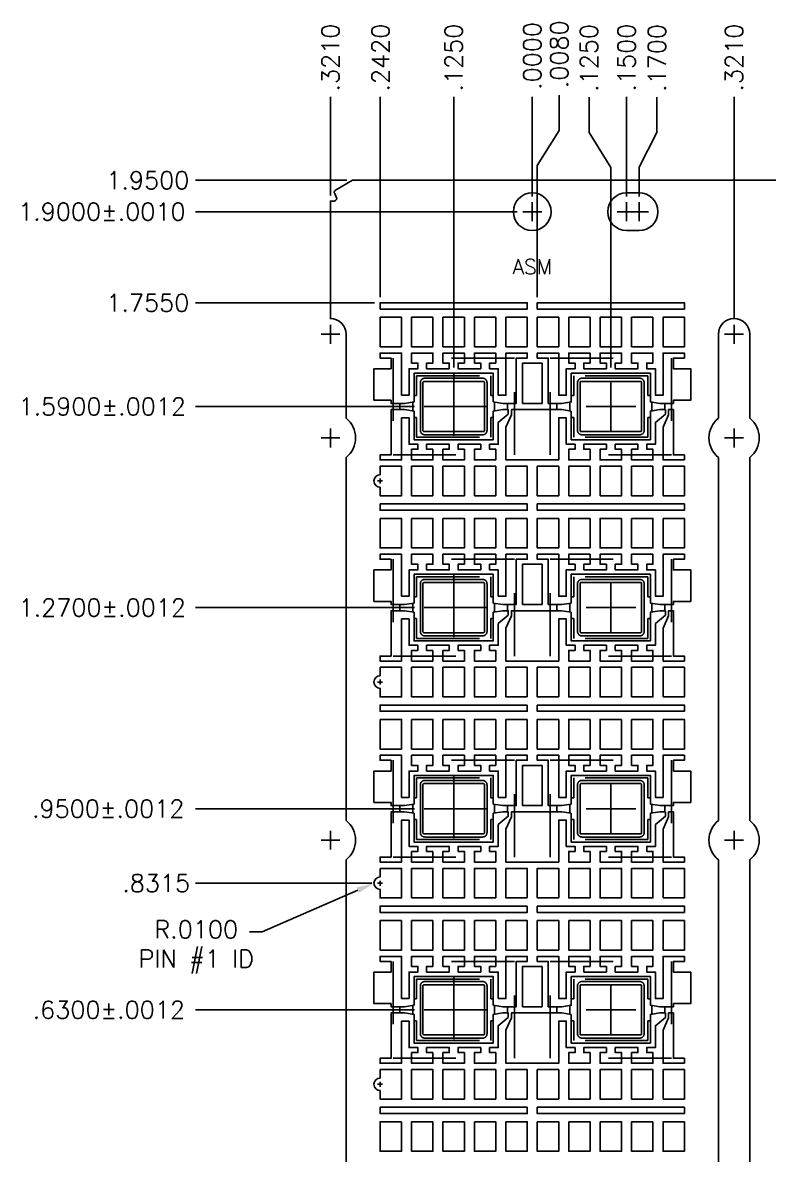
# Model space of a CAD drawing. Extents: x -157.88 to -154.88, y 84.23 to 87.97.
# Drawn here: x -157.786 to -156.6, y 86.134 to 87.935 of the extents above; entities that cross this region are included whole.
import ezdxf
from ezdxf.enums import TextEntityAlignment as Align

# ---------------------------------------------------------------- set-up
doc = ezdxf.new("R2010")
doc.units = 0
doc.header["$LTSCALE"] = 0.04
doc.header["$MEASUREMENT"] = 0
doc.linetypes.add('CENTER2', pattern=[1.125, 0.75, -0.125, 0.125, -0.125])
doc.linetypes.add('HIDDEN2', pattern=[0.1875, 0.125, -0.0625])
doc.layers.add('1', color=7, linetype='CONTINUOUS')
doc.layers.add('1D', color=4, linetype='CONTINUOUS')
doc.styles.add('SIMPLEX', font='SIMPLEX.shx')

msp = doc.modelspace()

# ---------------------------------------------------------------- linework, layer by layer
at = {"layer": '1'}
for points in [[(-157.2717, 87.4392, 0.414213), (-157.2967, 87.4642), (-157.2967, 87.6512), (-157.2906, 87.6512, 0.613622), (-157.2874, 87.6575), (-157.2899, 87.6629, -0.445944), (-157.2887, 87.6686), (-157.2617, 87.6842), (-155.9079, 87.6842)], [(-156.6297, 87.4392, 0.999999), (-156.6797, 87.4392), (-156.6797, 87.3054, 0.480384), (-156.6797, 87.243), (-156.6797, 86.6654, 0.480384), (-156.6797, 86.603), (-156.6797, 86.0254, 0.480384), (-156.6797, 85.963), (-156.6797, 85.9292, 1), (-156.6297, 85.9292), (-156.6297, 85.963, 0.480384), (-156.6297, 86.0254), (-156.6297, 86.603, 0.480384), (-156.6297, 86.6654), (-156.6297, 87.243, 0.480384), (-156.6297, 87.3054), (-156.6297, 87.4392)], [(-155.9079, 85.6842), (-157.2617, 85.6842), (-157.2887, 85.6998, -0.445944), (-157.2899, 85.7055), (-157.2874, 85.7109, 0.613622), (-157.2906, 85.7172), (-157.2967, 85.7172), (-157.2967, 85.9042, 0.414214), (-157.2717, 85.9292), (-157.2717, 85.963, 0.480384), (-157.2717, 86.0254), (-157.2717, 86.603, 0.480384), (-157.2717, 86.6654), (-157.2717, 87.243, 0.480384), (-157.2717, 87.3054), (-157.2717, 87.4392)]]:
    msp.add_lwpolyline(points, format="xyb", dxfattribs=at)
for points in [[(-156.8257, 87.6642, 1), (-156.8257, 87.6042), (-156.8057, 87.6042, 1), (-156.8057, 87.6642)], [(-157.2177, 87.2157, 1), (-157.2177, 87.1957), (-157.2177, 87.1822), (-157.1837, 87.1822), (-157.1837, 87.2292), (-157.2177, 87.2292)], [(-157.2177, 86.9092), (-157.2177, 86.8957, 1), (-157.2177, 86.8757), (-157.2177, 86.8622), (-157.1837, 86.8622), (-157.1837, 86.9092)], [(-157.2177, 86.5892), (-157.2177, 86.5757, 1), (-157.2177, 86.5557), (-157.2177, 86.5422), (-157.1837, 86.5422), (-157.1837, 86.5892)], [(-157.2177, 86.2692), (-157.2177, 86.2557, 1), (-157.2177, 86.2357), (-157.2177, 86.2222), (-157.1837, 86.2222), (-157.1837, 86.2692)]]:
    msp.add_lwpolyline(points, format="xyb", close=True, dxfattribs=at)
for points in [[(-157.2177, 87.4792), (-157.2177, 87.4892), (-156.9837, 87.4892), (-156.9837, 87.4792)], [(-156.7337, 87.4792), (-156.9677, 87.4792), (-156.9677, 87.4892), (-156.7337, 87.4892)], [(-157.1837, 87.4662), (-157.1837, 87.4192), (-157.2177, 87.4192), (-157.2177, 87.4662)], [(-157.1337, 87.4662), (-157.1337, 87.4192), (-157.1677, 87.4192), (-157.1677, 87.4662)], [(-157.0837, 87.4662), (-157.0837, 87.4192), (-157.1177, 87.4192), (-157.1177, 87.4662)], [(-157.0677, 87.4662), (-157.0677, 87.4192), (-157.0337, 87.4192), (-157.0337, 87.4662)], [(-157.0177, 87.4662), (-157.0177, 87.4192), (-156.9837, 87.4192), (-156.9837, 87.4662)], [(-156.9677, 87.4662), (-156.9337, 87.4662), (-156.9337, 87.4192), (-156.9677, 87.4192)], [(-156.9177, 87.4662), (-156.8837, 87.4662), (-156.8837, 87.4192), (-156.9177, 87.4192)], [(-156.8677, 87.4662), (-156.8337, 87.4662), (-156.8337, 87.4192), (-156.8677, 87.4192)], [(-156.7837, 87.4662), (-156.8177, 87.4662), (-156.8177, 87.4192), (-156.7837, 87.4192)], [(-156.7337, 87.4662), (-156.7677, 87.4662), (-156.7677, 87.4192), (-156.7337, 87.4192)], [(-157.0297, 87.3422), (-157.0177, 87.3422), (-157.0177, 87.4092), (-156.9837, 87.4092), (-156.9837, 87.4012), (-157.0012, 87.4012), (-157.0012, 87.3292), (-157.0227, 87.3292), (-157.0377, 87.3315), (-157.0377, 87.3772), (-157.1637, 87.3772), (-157.1637, 87.3315), (-157.1787, 87.3292), (-157.2002, 87.3292), (-157.2002, 87.3342), (-157.2277, 87.3342), (-157.2277, 87.3842), (-157.2002, 87.3842), (-157.2002, 87.4012), (-157.2177, 87.4012), (-157.2177, 87.4092), (-157.1837, 87.4092), (-157.1837, 87.3422), (-157.1717, 87.3422), (-157.1717, 87.3842), (-157.1577, 87.3842), (-157.1577, 87.3932), (-157.1677, 87.3932), (-157.1677, 87.4092), (-157.1337, 87.4092), (-157.1337, 87.3932), (-157.1437, 87.3932), (-157.1437, 87.3842), (-157.1077, 87.3842), (-157.1077, 87.3932), (-157.1177, 87.3932), (-157.1177, 87.4092), (-157.0837, 87.4092), (-157.0837, 87.3932), (-157.0937, 87.3932), (-157.0937, 87.3842), (-157.0577, 87.3842), (-157.0577, 87.3932), (-157.0677, 87.3932), (-157.0677, 87.4092), (-157.0337, 87.4092), (-157.0337, 87.3932), (-157.0437, 87.3932), (-157.0437, 87.3842), (-157.0297, 87.3842)], [(-156.8937, 87.3842), (-156.8577, 87.3842), (-156.8577, 87.3932), (-156.8677, 87.3932), (-156.8677, 87.4092), (-156.8337, 87.4092), (-156.8337, 87.3932), (-156.8437, 87.3932), (-156.8437, 87.3842), (-156.8077, 87.3842), (-156.8077, 87.3932), (-156.8177, 87.3932), (-156.8177, 87.4092), (-156.7837, 87.4092), (-156.7837, 87.3932), (-156.7937, 87.3932), (-156.7937, 87.3842), (-156.7797, 87.3842), (-156.7797, 87.3422), (-156.7677, 87.3422), (-156.7677, 87.4092), (-156.7337, 87.4092), (-156.7337, 87.4012), (-156.7512, 87.4012), (-156.7512, 87.3842), (-156.7237, 87.3842), (-156.7237, 87.3342), (-156.7512, 87.3342), (-156.7512, 87.3292), (-156.7727, 87.3292), (-156.7877, 87.3315), (-156.7877, 87.3772), (-156.9137, 87.3772), (-156.9137, 87.3315), (-156.9287, 87.3292), (-156.9502, 87.3292), (-156.9502, 87.4012), (-156.9677, 87.4012), (-156.9677, 87.4092), (-156.9337, 87.4092), (-156.9337, 87.3422), (-156.9217, 87.3422), (-156.9217, 87.3842), (-156.9077, 87.3842), (-156.9077, 87.3932), (-156.9177, 87.3932), (-156.9177, 87.4092), (-156.8837, 87.4092), (-156.8837, 87.3932), (-156.8937, 87.3932)], [(-156.9602, 87.3932), (-156.9602, 87.3292), (-156.9912, 87.3292), (-156.9912, 87.3932)], [(-157.1337, 87.2562), (-157.1437, 87.2562), (-157.1437, 87.2642), (-157.1077, 87.2642), (-157.1077, 87.2562), (-157.1177, 87.2562), (-157.1177, 87.2392), (-157.0837, 87.2392), (-157.0837, 87.2562), (-157.0937, 87.2562), (-157.0937, 87.2642), (-157.0577, 87.2642), (-157.0577, 87.2562), (-157.0677, 87.2562), (-157.0677, 87.2392), (-157.0337, 87.2392), (-157.0337, 87.2562), (-157.0437, 87.2562), (-157.0437, 87.2642), (-157.0297, 87.2642), (-157.0297, 87.2989), (-157.0139, 87.3122), (-157.0139, 87.3192), (-157.0227, 87.3192), (-157.0377, 87.3169), (-157.0377, 87.2712), (-157.1637, 87.2712), (-157.1637, 87.3169), (-157.1787, 87.3192), (-157.2002, 87.3192), (-157.2002, 87.2472), (-157.2177, 87.2472), (-157.2177, 87.2392), (-157.1837, 87.2392), (-157.1837, 87.3062), (-157.1717, 87.3062), (-157.1717, 87.2642), (-157.1577, 87.2642), (-157.1577, 87.2562), (-157.1677, 87.2562), (-157.1677, 87.2392), (-157.1337, 87.2392)], [(-156.9137, 87.3169), (-156.9287, 87.3192), (-157.0089, 87.3192), (-157.0089, 87.3112), (-157.0177, 87.2916), (-157.0177, 87.2392), (-156.9337, 87.2392), (-156.9337, 87.3062), (-156.9217, 87.3062), (-156.9217, 87.2642), (-156.9077, 87.2642), (-156.9077, 87.2562), (-156.9177, 87.2562), (-156.9177, 87.2392), (-156.8837, 87.2392), (-156.8837, 87.2562), (-156.8937, 87.2562), (-156.8937, 87.2642), (-156.8577, 87.2642), (-156.8577, 87.2562), (-156.8677, 87.2562), (-156.8677, 87.2392), (-156.8337, 87.2392), (-156.8337, 87.2562), (-156.8437, 87.2562), (-156.8437, 87.2642), (-156.8077, 87.2642), (-156.8077, 87.2562), (-156.8177, 87.2562), (-156.8177, 87.2392), (-156.7837, 87.2392), (-156.7837, 87.2562), (-156.7937, 87.2562), (-156.7937, 87.2642), (-156.7797, 87.2642), (-156.7797, 87.2989), (-156.7639, 87.3122), (-156.7639, 87.3192), (-156.7727, 87.3192), (-156.7877, 87.3169), (-156.7877, 87.2712), (-156.9137, 87.2712)], [(-156.7337, 87.2392), (-156.7337, 87.2472), (-156.7512, 87.2472), (-156.7512, 87.3192), (-156.7589, 87.3192), (-156.7589, 87.3112), (-156.7677, 87.2916), (-156.7677, 87.2392)], [(-157.1337, 87.1822), (-157.1337, 87.2292), (-157.1677, 87.2292), (-157.1677, 87.1822)], [(-157.0837, 87.1822), (-157.0837, 87.2292), (-157.1177, 87.2292), (-157.1177, 87.1822)], [(-157.0677, 87.1822), (-157.0677, 87.2292), (-157.0337, 87.2292), (-157.0337, 87.1822)], [(-157.0177, 87.1822), (-157.0177, 87.2292), (-156.9837, 87.2292), (-156.9837, 87.1822)], [(-156.9677, 87.1822), (-156.9337, 87.1822), (-156.9337, 87.2292), (-156.9677, 87.2292)], [(-156.9177, 87.1822), (-156.8837, 87.1822), (-156.8837, 87.2292), (-156.9177, 87.2292)], [(-156.8677, 87.1822), (-156.8337, 87.1822), (-156.8337, 87.2292), (-156.8677, 87.2292)], [(-156.7837, 87.1822), (-156.8177, 87.1822), (-156.8177, 87.2292), (-156.7837, 87.2292)], [(-156.7337, 87.1822), (-156.7677, 87.1822), (-156.7677, 87.2292), (-156.7337, 87.2292)], [(-157.2177, 87.1692), (-157.2177, 87.1592), (-156.9837, 87.1592), (-156.9837, 87.1692)], [(-156.7337, 87.1692), (-156.9677, 87.1692), (-156.9677, 87.1592), (-156.7337, 87.1592)], [(-157.2177, 87.1462), (-157.1837, 87.1462), (-157.1837, 87.0992), (-157.2177, 87.0992)], [(-157.1677, 87.1462), (-157.1337, 87.1462), (-157.1337, 87.0992), (-157.1677, 87.0992)], [(-157.1177, 87.1462), (-157.0837, 87.1462), (-157.0837, 87.0992), (-157.1177, 87.0992)], [(-157.0337, 87.1462), (-157.0677, 87.1462), (-157.0677, 87.0992), (-157.0337, 87.0992)], [(-156.9837, 87.1462), (-157.0177, 87.1462), (-157.0177, 87.0992), (-156.9837, 87.0992)], [(-156.9337, 87.1462), (-156.9337, 87.0992), (-156.9677, 87.0992), (-156.9677, 87.1462)], [(-156.8837, 87.1462), (-156.8837, 87.0992), (-156.9177, 87.0992), (-156.9177, 87.1462)], [(-156.8337, 87.1462), (-156.8337, 87.0992), (-156.8677, 87.0992), (-156.8677, 87.1462)], [(-156.8177, 87.1462), (-156.8177, 87.0992), (-156.7837, 87.0992), (-156.7837, 87.1462)], [(-156.7677, 87.1462), (-156.7677, 87.0992), (-156.7337, 87.0992), (-156.7337, 87.1462)], [(-157.0297, 87.0222), (-157.0177, 87.0222), (-157.0177, 87.0892), (-156.9837, 87.0892), (-156.9837, 87.0812), (-157.0012, 87.0812), (-157.0012, 87.0092), (-157.0227, 87.0092), (-157.0377, 87.0115), (-157.0377, 87.0572), (-157.1637, 87.0572), (-157.1637, 87.0115), (-157.1787, 87.0092), (-157.2002, 87.0092), (-157.2002, 87.0142), (-157.2277, 87.0142), (-157.2277, 87.0642), (-157.2002, 87.0642), (-157.2002, 87.0812), (-157.2177, 87.0812), (-157.2177, 87.0892), (-157.1837, 87.0892), (-157.1837, 87.0222), (-157.1717, 87.0222), (-157.1717, 87.0642), (-157.1577, 87.0642), (-157.1577, 87.0732), (-157.1677, 87.0732), (-157.1677, 87.0892), (-157.1337, 87.0892), (-157.1337, 87.0732), (-157.1437, 87.0732), (-157.1437, 87.0642), (-157.1077, 87.0642), (-157.1077, 87.0732), (-157.1177, 87.0732), (-157.1177, 87.0892), (-157.0837, 87.0892), (-157.0837, 87.0732), (-157.0937, 87.0732), (-157.0937, 87.0642), (-157.0577, 87.0642), (-157.0577, 87.0732), (-157.0677, 87.0732), (-157.0677, 87.0892), (-157.0337, 87.0892), (-157.0337, 87.0732), (-157.0437, 87.0732), (-157.0437, 87.0642), (-157.0297, 87.0642)], [(-156.8937, 87.0642), (-156.8577, 87.0642), (-156.8577, 87.0732), (-156.8677, 87.0732), (-156.8677, 87.0892), (-156.8337, 87.0892), (-156.8337, 87.0732), (-156.8437, 87.0732), (-156.8437, 87.0642), (-156.8077, 87.0642), (-156.8077, 87.0732), (-156.8177, 87.0732), (-156.8177, 87.0892), (-156.7837, 87.0892), (-156.7837, 87.0732), (-156.7937, 87.0732), (-156.7937, 87.0642), (-156.7797, 87.0642), (-156.7797, 87.0222), (-156.7677, 87.0222), (-156.7677, 87.0892), (-156.7337, 87.0892), (-156.7337, 87.0812), (-156.7512, 87.0812), (-156.7512, 87.0642), (-156.7237, 87.0642), (-156.7237, 87.0142), (-156.7512, 87.0142), (-156.7512, 87.0092), (-156.7727, 87.0092), (-156.7877, 87.0115), (-156.7877, 87.0572), (-156.9137, 87.0572), (-156.9137, 87.0115), (-156.9287, 87.0092), (-156.9502, 87.0092), (-156.9502, 87.0812), (-156.9677, 87.0812), (-156.9677, 87.0892), (-156.9337, 87.0892), (-156.9337, 87.0222), (-156.9217, 87.0222), (-156.9217, 87.0642), (-156.9077, 87.0642), (-156.9077, 87.0732), (-156.9177, 87.0732), (-156.9177, 87.0892), (-156.8837, 87.0892), (-156.8837, 87.0732), (-156.8937, 87.0732)], [(-156.9602, 87.0732), (-156.9602, 87.0092), (-156.9912, 87.0092), (-156.9912, 87.0732)], [(-157.1337, 86.9362), (-157.1437, 86.9362), (-157.1437, 86.9442), (-157.1077, 86.9442), (-157.1077, 86.9362), (-157.1177, 86.9362), (-157.1177, 86.9192), (-157.0837, 86.9192), (-157.0837, 86.9362), (-157.0937, 86.9362), (-157.0937, 86.9442), (-157.0577, 86.9442), (-157.0577, 86.9362), (-157.0677, 86.9362), (-157.0677, 86.9192), (-157.0337, 86.9192), (-157.0337, 86.9362), (-157.0437, 86.9362), (-157.0437, 86.9442), (-157.0297, 86.9442), (-157.0297, 86.9789), (-157.0139, 86.9922), (-157.0139, 86.9992), (-157.0227, 86.9992), (-157.0377, 86.9969), (-157.0377, 86.9512), (-157.1637, 86.9512), (-157.1637, 86.9969), (-157.1787, 86.9992), (-157.2002, 86.9992), (-157.2002, 86.9272), (-157.2177, 86.9272), (-157.2177, 86.9192), (-157.1837, 86.9192), (-157.1837, 86.9862), (-157.1717, 86.9862), (-157.1717, 86.9442), (-157.1577, 86.9442), (-157.1577, 86.9362), (-157.1677, 86.9362), (-157.1677, 86.9192), (-157.1337, 86.9192)], [(-156.9137, 86.9969), (-156.9287, 86.9992), (-157.0089, 86.9992), (-157.0089, 86.9912), (-157.0177, 86.9716), (-157.0177, 86.9192), (-156.9337, 86.9192), (-156.9337, 86.9862), (-156.9217, 86.9862), (-156.9217, 86.9442), (-156.9077, 86.9442), (-156.9077, 86.9362), (-156.9177, 86.9362), (-156.9177, 86.9192), (-156.8837, 86.9192), (-156.8837, 86.9362), (-156.8937, 86.9362), (-156.8937, 86.9442), (-156.8577, 86.9442), (-156.8577, 86.9362), (-156.8677, 86.9362), (-156.8677, 86.9192), (-156.8337, 86.9192), (-156.8337, 86.9362), (-156.8437, 86.9362), (-156.8437, 86.9442), (-156.8077, 86.9442), (-156.8077, 86.9362), (-156.8177, 86.9362), (-156.8177, 86.9192), (-156.7837, 86.9192), (-156.7837, 86.9362), (-156.7937, 86.9362), (-156.7937, 86.9442), (-156.7797, 86.9442), (-156.7797, 86.9789), (-156.7639, 86.9922), (-156.7639, 86.9992), (-156.7727, 86.9992), (-156.7877, 86.9969), (-156.7877, 86.9512), (-156.9137, 86.9512)], [(-156.7337, 86.9192), (-156.7337, 86.9272), (-156.7512, 86.9272), (-156.7512, 86.9992), (-156.7589, 86.9992), (-156.7589, 86.9912), (-156.7677, 86.9716), (-156.7677, 86.9192)], [(-157.1677, 86.8622), (-157.1337, 86.8622), (-157.1337, 86.9092), (-157.1677, 86.9092)], [(-157.1177, 86.8622), (-157.0837, 86.8622), (-157.0837, 86.9092), (-157.1177, 86.9092)], [(-157.0337, 86.8622), (-157.0677, 86.8622), (-157.0677, 86.9092), (-157.0337, 86.9092)], [(-156.9837, 86.8622), (-157.0177, 86.8622), (-157.0177, 86.9092), (-156.9837, 86.9092)], [(-156.9337, 86.8622), (-156.9337, 86.9092), (-156.9677, 86.9092), (-156.9677, 86.8622)], [(-156.8837, 86.8622), (-156.8837, 86.9092), (-156.9177, 86.9092), (-156.9177, 86.8622)], [(-156.8337, 86.8622), (-156.8337, 86.9092), (-156.8677, 86.9092), (-156.8677, 86.8622)], [(-156.8177, 86.8622), (-156.8177, 86.9092), (-156.7837, 86.9092), (-156.7837, 86.8622)], [(-156.7677, 86.8622), (-156.7677, 86.9092), (-156.7337, 86.9092), (-156.7337, 86.8622)], [(-156.9837, 86.8492), (-157.2177, 86.8492), (-157.2177, 86.8392), (-156.9837, 86.8392)], [(-156.9677, 86.8492), (-156.9677, 86.8392), (-156.7337, 86.8392), (-156.7337, 86.8492)], [(-157.2177, 86.8262), (-157.1837, 86.8262), (-157.1837, 86.7792), (-157.2177, 86.7792)], [(-157.1677, 86.8262), (-157.1337, 86.8262), (-157.1337, 86.7792), (-157.1677, 86.7792)], [(-157.1177, 86.8262), (-157.0837, 86.8262), (-157.0837, 86.7792), (-157.1177, 86.7792)], [(-157.0337, 86.8262), (-157.0677, 86.8262), (-157.0677, 86.7792), (-157.0337, 86.7792)], [(-156.9837, 86.8262), (-157.0177, 86.8262), (-157.0177, 86.7792), (-156.9837, 86.7792)], [(-156.9337, 86.8262), (-156.9337, 86.7792), (-156.9677, 86.7792), (-156.9677, 86.8262)], [(-156.8837, 86.8262), (-156.8837, 86.7792), (-156.9177, 86.7792), (-156.9177, 86.8262)], [(-156.8337, 86.8262), (-156.8337, 86.7792), (-156.8677, 86.7792), (-156.8677, 86.8262)], [(-156.8177, 86.8262), (-156.8177, 86.7792), (-156.7837, 86.7792), (-156.7837, 86.8262)], [(-156.7677, 86.8262), (-156.7677, 86.7792), (-156.7337, 86.7792), (-156.7337, 86.8262)], [(-157.0297, 86.7022), (-157.0177, 86.7022), (-157.0177, 86.7692), (-156.9837, 86.7692), (-156.9837, 86.7612), (-157.0012, 86.7612), (-157.0012, 86.6892), (-157.0227, 86.6892), (-157.0377, 86.6915), (-157.0377, 86.7372), (-157.1637, 86.7372), (-157.1637, 86.6915), (-157.1787, 86.6892), (-157.2002, 86.6892), (-157.2002, 86.6942), (-157.2277, 86.6942), (-157.2277, 86.7442), (-157.2002, 86.7442), (-157.2002, 86.7612), (-157.2177, 86.7612), (-157.2177, 86.7692), (-157.1837, 86.7692), (-157.1837, 86.7022), (-157.1717, 86.7022), (-157.1717, 86.7442), (-157.1577, 86.7442), (-157.1577, 86.7532), (-157.1677, 86.7532), (-157.1677, 86.7692), (-157.1337, 86.7692), (-157.1337, 86.7532), (-157.1437, 86.7532), (-157.1437, 86.7442), (-157.1077, 86.7442), (-157.1077, 86.7532), (-157.1177, 86.7532), (-157.1177, 86.7692), (-157.0837, 86.7692), (-157.0837, 86.7532), (-157.0937, 86.7532), (-157.0937, 86.7442), (-157.0577, 86.7442), (-157.0577, 86.7532), (-157.0677, 86.7532), (-157.0677, 86.7692), (-157.0337, 86.7692), (-157.0337, 86.7532), (-157.0437, 86.7532), (-157.0437, 86.7442), (-157.0297, 86.7442)], [(-156.8937, 86.7442), (-156.8577, 86.7442), (-156.8577, 86.7532), (-156.8677, 86.7532), (-156.8677, 86.7692), (-156.8337, 86.7692), (-156.8337, 86.7532), (-156.8437, 86.7532), (-156.8437, 86.7442), (-156.8077, 86.7442), (-156.8077, 86.7532), (-156.8177, 86.7532), (-156.8177, 86.7692), (-156.7837, 86.7692), (-156.7837, 86.7532), (-156.7937, 86.7532), (-156.7937, 86.7442), (-156.7797, 86.7442), (-156.7797, 86.7022), (-156.7677, 86.7022), (-156.7677, 86.7692), (-156.7337, 86.7692), (-156.7337, 86.7612), (-156.7512, 86.7612), (-156.7512, 86.7442), (-156.7237, 86.7442), (-156.7237, 86.6942), (-156.7512, 86.6942), (-156.7512, 86.6892), (-156.7727, 86.6892), (-156.7877, 86.6915), (-156.7877, 86.7372), (-156.9137, 86.7372), (-156.9137, 86.6915), (-156.9287, 86.6892), (-156.9502, 86.6892), (-156.9502, 86.7612), (-156.9677, 86.7612), (-156.9677, 86.7692), (-156.9337, 86.7692), (-156.9337, 86.7022), (-156.9217, 86.7022), (-156.9217, 86.7442), (-156.9077, 86.7442), (-156.9077, 86.7532), (-156.9177, 86.7532), (-156.9177, 86.7692), (-156.8837, 86.7692), (-156.8837, 86.7532), (-156.8937, 86.7532)], [(-156.9602, 86.7532), (-156.9602, 86.6892), (-156.9912, 86.6892), (-156.9912, 86.7532)], [(-157.1337, 86.6162), (-157.1437, 86.6162), (-157.1437, 86.6242), (-157.1077, 86.6242), (-157.1077, 86.6162), (-157.1177, 86.6162), (-157.1177, 86.5992), (-157.0837, 86.5992), (-157.0837, 86.6162), (-157.0937, 86.6162), (-157.0937, 86.6242), (-157.0577, 86.6242), (-157.0577, 86.6162), (-157.0677, 86.6162), (-157.0677, 86.5992), (-157.0337, 86.5992), (-157.0337, 86.6162), (-157.0437, 86.6162), (-157.0437, 86.6242), (-157.0297, 86.6242), (-157.0297, 86.6589), (-157.0139, 86.6722), (-157.0139, 86.6792), (-157.0227, 86.6792), (-157.0377, 86.6769), (-157.0377, 86.6312), (-157.1637, 86.6312), (-157.1637, 86.6769), (-157.1787, 86.6792), (-157.2002, 86.6792), (-157.2002, 86.6072), (-157.2177, 86.6072), (-157.2177, 86.5992), (-157.1837, 86.5992), (-157.1837, 86.6662), (-157.1717, 86.6662), (-157.1717, 86.6242), (-157.1577, 86.6242), (-157.1577, 86.6162), (-157.1677, 86.6162), (-157.1677, 86.5992), (-157.1337, 86.5992)], [(-156.9137, 86.6769), (-156.9287, 86.6792), (-157.0089, 86.6792), (-157.0089, 86.6712), (-157.0177, 86.6516), (-157.0177, 86.5992), (-156.9337, 86.5992), (-156.9337, 86.6662), (-156.9217, 86.6662), (-156.9217, 86.6242), (-156.9077, 86.6242), (-156.9077, 86.6162), (-156.9177, 86.6162), (-156.9177, 86.5992), (-156.8837, 86.5992), (-156.8837, 86.6162), (-156.8937, 86.6162), (-156.8937, 86.6242), (-156.8577, 86.6242), (-156.8577, 86.6162), (-156.8677, 86.6162), (-156.8677, 86.5992), (-156.8337, 86.5992), (-156.8337, 86.6162), (-156.8437, 86.6162), (-156.8437, 86.6242), (-156.8077, 86.6242), (-156.8077, 86.6162), (-156.8177, 86.6162), (-156.8177, 86.5992), (-156.7837, 86.5992), (-156.7837, 86.6162), (-156.7937, 86.6162), (-156.7937, 86.6242), (-156.7797, 86.6242), (-156.7797, 86.6589), (-156.7639, 86.6722), (-156.7639, 86.6792), (-156.7727, 86.6792), (-156.7877, 86.6769), (-156.7877, 86.6312), (-156.9137, 86.6312)], [(-156.7337, 86.5992), (-156.7337, 86.6072), (-156.7512, 86.6072), (-156.7512, 86.6792), (-156.7589, 86.6792), (-156.7589, 86.6712), (-156.7677, 86.6516), (-156.7677, 86.5992)], [(-157.1677, 86.5422), (-157.1337, 86.5422), (-157.1337, 86.5892), (-157.1677, 86.5892)], [(-157.1177, 86.5422), (-157.0837, 86.5422), (-157.0837, 86.5892), (-157.1177, 86.5892)], [(-157.0337, 86.5422), (-157.0677, 86.5422), (-157.0677, 86.5892), (-157.0337, 86.5892)], [(-156.9837, 86.5422), (-157.0177, 86.5422), (-157.0177, 86.5892), (-156.9837, 86.5892)], [(-156.9337, 86.5422), (-156.9337, 86.5892), (-156.9677, 86.5892), (-156.9677, 86.5422)], [(-156.8837, 86.5422), (-156.8837, 86.5892), (-156.9177, 86.5892), (-156.9177, 86.5422)], [(-156.8337, 86.5422), (-156.8337, 86.5892), (-156.8677, 86.5892), (-156.8677, 86.5422)], [(-156.8177, 86.5422), (-156.8177, 86.5892), (-156.7837, 86.5892), (-156.7837, 86.5422)], [(-156.7677, 86.5422), (-156.7677, 86.5892), (-156.7337, 86.5892), (-156.7337, 86.5422)], [(-156.9837, 86.5292), (-157.2177, 86.5292), (-157.2177, 86.5192), (-156.9837, 86.5192)], [(-156.9677, 86.5292), (-156.9677, 86.5192), (-156.7337, 86.5192), (-156.7337, 86.5292)], [(-157.1837, 86.5062), (-157.1837, 86.4592), (-157.2177, 86.4592), (-157.2177, 86.5062)], [(-157.1337, 86.5062), (-157.1337, 86.4592), (-157.1677, 86.4592), (-157.1677, 86.5062)], [(-157.0837, 86.5062), (-157.0837, 86.4592), (-157.1177, 86.4592), (-157.1177, 86.5062)], [(-157.0677, 86.5062), (-157.0677, 86.4592), (-157.0337, 86.4592), (-157.0337, 86.5062)], [(-157.0177, 86.5062), (-157.0177, 86.4592), (-156.9837, 86.4592), (-156.9837, 86.5062)], [(-156.9677, 86.5062), (-156.9337, 86.5062), (-156.9337, 86.4592), (-156.9677, 86.4592)], [(-156.9177, 86.5062), (-156.8837, 86.5062), (-156.8837, 86.4592), (-156.9177, 86.4592)], [(-156.8677, 86.5062), (-156.8337, 86.5062), (-156.8337, 86.4592), (-156.8677, 86.4592)], [(-156.7837, 86.5062), (-156.8177, 86.5062), (-156.8177, 86.4592), (-156.7837, 86.4592)], [(-156.7337, 86.5062), (-156.7677, 86.5062), (-156.7677, 86.4592), (-156.7337, 86.4592)], [(-157.0297, 86.3822), (-157.0177, 86.3822), (-157.0177, 86.4492), (-156.9837, 86.4492), (-156.9837, 86.4412), (-157.0012, 86.4412), (-157.0012, 86.3692), (-157.0227, 86.3692), (-157.0377, 86.3715), (-157.0377, 86.4172), (-157.1637, 86.4172), (-157.1637, 86.3715), (-157.1787, 86.3692), (-157.2002, 86.3692), (-157.2002, 86.3742), (-157.2277, 86.3742), (-157.2277, 86.4242), (-157.2002, 86.4242), (-157.2002, 86.4412), (-157.2177, 86.4412), (-157.2177, 86.4492), (-157.1837, 86.4492), (-157.1837, 86.3822), (-157.1717, 86.3822), (-157.1717, 86.4242), (-157.1577, 86.4242), (-157.1577, 86.4332), (-157.1677, 86.4332), (-157.1677, 86.4492), (-157.1337, 86.4492), (-157.1337, 86.4332), (-157.1437, 86.4332), (-157.1437, 86.4242), (-157.1077, 86.4242), (-157.1077, 86.4332), (-157.1177, 86.4332), (-157.1177, 86.4492), (-157.0837, 86.4492), (-157.0837, 86.4332), (-157.0937, 86.4332), (-157.0937, 86.4242), (-157.0577, 86.4242), (-157.0577, 86.4332), (-157.0677, 86.4332), (-157.0677, 86.4492), (-157.0337, 86.4492), (-157.0337, 86.4332), (-157.0437, 86.4332), (-157.0437, 86.4242), (-157.0297, 86.4242)], [(-156.8937, 86.4242), (-156.8577, 86.4242), (-156.8577, 86.4332), (-156.8677, 86.4332), (-156.8677, 86.4492), (-156.8337, 86.4492), (-156.8337, 86.4332), (-156.8437, 86.4332), (-156.8437, 86.4242), (-156.8077, 86.4242), (-156.8077, 86.4332), (-156.8177, 86.4332), (-156.8177, 86.4492), (-156.7837, 86.4492), (-156.7837, 86.4332), (-156.7937, 86.4332), (-156.7937, 86.4242), (-156.7797, 86.4242), (-156.7797, 86.3822), (-156.7677, 86.3822), (-156.7677, 86.4492), (-156.7337, 86.4492), (-156.7337, 86.4412), (-156.7512, 86.4412), (-156.7512, 86.4242), (-156.7237, 86.4242), (-156.7237, 86.3742), (-156.7512, 86.3742), (-156.7512, 86.3692), (-156.7727, 86.3692), (-156.7877, 86.3715), (-156.7877, 86.4172), (-156.9137, 86.4172), (-156.9137, 86.3715), (-156.9287, 86.3692), (-156.9502, 86.3692), (-156.9502, 86.4412), (-156.9677, 86.4412), (-156.9677, 86.4492), (-156.9337, 86.4492), (-156.9337, 86.3822), (-156.9217, 86.3822), (-156.9217, 86.4242), (-156.9077, 86.4242), (-156.9077, 86.4332), (-156.9177, 86.4332), (-156.9177, 86.4492), (-156.8837, 86.4492), (-156.8837, 86.4332), (-156.8937, 86.4332)], [(-156.9602, 86.4332), (-156.9602, 86.3692), (-156.9912, 86.3692), (-156.9912, 86.4332)], [(-157.1337, 86.2962), (-157.1437, 86.2962), (-157.1437, 86.3042), (-157.1077, 86.3042), (-157.1077, 86.2962), (-157.1177, 86.2962), (-157.1177, 86.2792), (-157.0837, 86.2792), (-157.0837, 86.2962), (-157.0937, 86.2962), (-157.0937, 86.3042), (-157.0577, 86.3042), (-157.0577, 86.2962), (-157.0677, 86.2962), (-157.0677, 86.2792), (-157.0337, 86.2792), (-157.0337, 86.2962), (-157.0437, 86.2962), (-157.0437, 86.3042), (-157.0297, 86.3042), (-157.0297, 86.3389), (-157.0139, 86.3522), (-157.0139, 86.3592), (-157.0227, 86.3592), (-157.0377, 86.3569), (-157.0377, 86.3112), (-157.1637, 86.3112), (-157.1637, 86.3569), (-157.1787, 86.3592), (-157.2002, 86.3592), (-157.2002, 86.2872), (-157.2177, 86.2872), (-157.2177, 86.2792), (-157.1837, 86.2792), (-157.1837, 86.3462), (-157.1717, 86.3462), (-157.1717, 86.3042), (-157.1577, 86.3042), (-157.1577, 86.2962), (-157.1677, 86.2962), (-157.1677, 86.2792), (-157.1337, 86.2792)], [(-156.9137, 86.3569), (-156.9287, 86.3592), (-157.0089, 86.3592), (-157.0089, 86.3512), (-157.0177, 86.3316), (-157.0177, 86.2792), (-156.9337, 86.2792), (-156.9337, 86.3462), (-156.9217, 86.3462), (-156.9217, 86.3042), (-156.9077, 86.3042), (-156.9077, 86.2962), (-156.9177, 86.2962), (-156.9177, 86.2792), (-156.8837, 86.2792), (-156.8837, 86.2962), (-156.8937, 86.2962), (-156.8937, 86.3042), (-156.8577, 86.3042), (-156.8577, 86.2962), (-156.8677, 86.2962), (-156.8677, 86.2792), (-156.8337, 86.2792), (-156.8337, 86.2962), (-156.8437, 86.2962), (-156.8437, 86.3042), (-156.8077, 86.3042), (-156.8077, 86.2962), (-156.8177, 86.2962), (-156.8177, 86.2792), (-156.7837, 86.2792), (-156.7837, 86.2962), (-156.7937, 86.2962), (-156.7937, 86.3042), (-156.7797, 86.3042), (-156.7797, 86.3389), (-156.7639, 86.3522), (-156.7639, 86.3592), (-156.7727, 86.3592), (-156.7877, 86.3569), (-156.7877, 86.3112), (-156.9137, 86.3112)], [(-156.7337, 86.2792), (-156.7337, 86.2872), (-156.7512, 86.2872), (-156.7512, 86.3592), (-156.7589, 86.3592), (-156.7589, 86.3512), (-156.7677, 86.3316), (-156.7677, 86.2792)], [(-157.1677, 86.2222), (-157.1337, 86.2222), (-157.1337, 86.2692), (-157.1677, 86.2692)], [(-157.1177, 86.2222), (-157.0837, 86.2222), (-157.0837, 86.2692), (-157.1177, 86.2692)], [(-157.0337, 86.2222), (-157.0677, 86.2222), (-157.0677, 86.2692), (-157.0337, 86.2692)], [(-156.9837, 86.2222), (-157.0177, 86.2222), (-157.0177, 86.2692), (-156.9837, 86.2692)], [(-156.9337, 86.2222), (-156.9337, 86.2692), (-156.9677, 86.2692), (-156.9677, 86.2222)], [(-156.8837, 86.2222), (-156.8837, 86.2692), (-156.9177, 86.2692), (-156.9177, 86.2222)], [(-156.8337, 86.2222), (-156.8337, 86.2692), (-156.8677, 86.2692), (-156.8677, 86.2222)], [(-156.8177, 86.2222), (-156.8177, 86.2692), (-156.7837, 86.2692), (-156.7837, 86.2222)], [(-156.7677, 86.2222), (-156.7677, 86.2692), (-156.7337, 86.2692), (-156.7337, 86.2222)], [(-156.9837, 86.2092), (-157.2177, 86.2092), (-157.2177, 86.1992), (-156.9837, 86.1992)], [(-156.9677, 86.2092), (-156.9677, 86.1992), (-156.7337, 86.1992), (-156.7337, 86.2092)], [(-157.1837, 86.1862), (-157.1837, 86.1392), (-157.2177, 86.1392), (-157.2177, 86.1862)], [(-157.1337, 86.1862), (-157.1337, 86.1392), (-157.1677, 86.1392), (-157.1677, 86.1862)], [(-157.0837, 86.1862), (-157.0837, 86.1392), (-157.1177, 86.1392), (-157.1177, 86.1862)], [(-157.0677, 86.1862), (-157.0677, 86.1392), (-157.0337, 86.1392), (-157.0337, 86.1862)], [(-157.0177, 86.1862), (-157.0177, 86.1392), (-156.9837, 86.1392), (-156.9837, 86.1862)], [(-156.9677, 86.1862), (-156.9337, 86.1862), (-156.9337, 86.1392), (-156.9677, 86.1392)], [(-156.9177, 86.1862), (-156.8837, 86.1862), (-156.8837, 86.1392), (-156.9177, 86.1392)], [(-156.8677, 86.1862), (-156.8337, 86.1862), (-156.8337, 86.1392), (-156.8677, 86.1392)], [(-156.7837, 86.1862), (-156.8177, 86.1862), (-156.8177, 86.1392), (-156.7837, 86.1392)], [(-156.7337, 86.1862), (-156.7677, 86.1862), (-156.7677, 86.1392), (-156.7337, 86.1392)]]:
    msp.add_lwpolyline(points, close=True, dxfattribs=at)
msp.add_circle((-156.9757, 87.6342), 0.03, dxfattribs=at)
at = {"layer": '1D'}
for p, q in [((-157.2967, 87.6602), (-157.2967, 87.817)), ((-157.2177, 87.4982), (-157.2177, 87.817)), ((-157.1007, 87.3864), (-157.1007, 87.817)), ((-156.9757, 87.6582), (-156.9757, 87.817)), ((-156.9328, 87.7636), (-156.9328, 87.8196)), ((-156.8854, 87.7604), (-156.8854, 87.8164)), ((-156.8257, 87.6582), (-156.8257, 87.817)), ((-156.7774, 87.7604), (-156.7774, 87.8164)), ((-156.6547, 87.4632), (-156.6547, 87.817)), ((-156.9677, 87.7076), (-156.9328, 87.7636)), ((-156.8507, 87.7044), (-156.8854, 87.7604)), ((-156.8057, 87.7052), (-156.7774, 87.7604)), ((-156.9677, 87.4982), (-156.9677, 87.7076)), ((-156.8507, 87.3864), (-156.8507, 87.7044)), ((-156.8057, 87.6582), (-156.8057, 87.7052)), ((-157.2707, 87.6842), (-157.5116, 87.6842)), ((-156.9757, 87.6192), (-156.9757, 87.6492)), ((-156.8257, 87.6192), (-156.8257, 87.6492)), ((-156.8057, 87.6192), (-156.8057, 87.6492)), ((-156.9997, 87.6342), (-157.5116, 87.6342)), ((-156.9907, 87.6342), (-156.9607, 87.6342)), ((-156.8407, 87.6342), (-156.8107, 87.6342)), ((-156.8207, 87.6342), (-156.7907, 87.6342)), ((-157.2267, 87.4892), (-157.5116, 87.4892)), ((-157.2967, 87.4242), (-157.2967, 87.4542)), ((-156.6547, 87.4242), (-156.6547, 87.4542)), ((-157.3117, 87.4392), (-157.2817, 87.4392)), ((-156.6697, 87.4392), (-156.6397, 87.4392)), ((-157.1629, 87.3242), (-157.5116, 87.3242)), ((-157.1864, 87.3292), (-157.1864, 87.3192)), ((-157.1657, 87.3312), (-157.1657, 87.3172)), ((-157.0357, 87.3312), (-157.0357, 87.3172)), ((-157.0149, 87.3292), (-157.0149, 87.3192)), ((-156.9364, 87.3292), (-156.9364, 87.3192)), ((-156.9157, 87.3312), (-156.9157, 87.3172)), ((-156.7857, 87.3312), (-156.7857, 87.3172)), ((-156.7649, 87.3292), (-156.7649, 87.3192)), ((-157.2967, 87.2592), (-157.2967, 87.2892)), ((-156.6547, 87.2592), (-156.6547, 87.2892)), ((-157.3117, 87.2742), (-157.2817, 87.2742)), ((-156.6697, 87.2742), (-156.6397, 87.2742)), ((-157.2217, 87.2057), (-157.2137, 87.2057)), ((-157.2177, 87.2017), (-157.2177, 87.2097)), ((-157.1629, 87.0042), (-157.5116, 87.0042)), ((-157.1864, 87.0092), (-157.1864, 86.9992)), ((-157.1657, 87.0112), (-157.1657, 86.9972)), ((-157.0357, 87.0112), (-157.0357, 86.9972)), ((-157.0149, 87.0092), (-157.0149, 86.9992)), ((-156.9364, 87.0092), (-156.9364, 86.9992)), ((-156.9157, 87.0112), (-156.9157, 86.9972)), ((-156.7857, 87.0112), (-156.7857, 86.9972)), ((-156.7649, 87.0092), (-156.7649, 86.9992)), ((-157.2217, 86.8857), (-157.2137, 86.8857)), ((-157.2177, 86.8817), (-157.2177, 86.8897)), ((-157.1629, 86.6842), (-157.5116, 86.6842)), ((-157.1864, 86.6892), (-157.1864, 86.6792)), ((-157.1657, 86.6912), (-157.1657, 86.6772)), ((-157.0357, 86.6912), (-157.0357, 86.6772)), ((-157.0149, 86.6892), (-157.0149, 86.6792)), ((-156.9364, 86.6892), (-156.9364, 86.6792)), ((-156.9157, 86.6912), (-156.9157, 86.6772)), ((-156.7857, 86.6912), (-156.7857, 86.6772)), ((-156.7649, 86.6892), (-156.7649, 86.6792)), ((-157.2967, 86.6192), (-157.2967, 86.6492)), ((-156.6547, 86.6192), (-156.6547, 86.6492)), ((-157.3117, 86.6342), (-157.2817, 86.6342)), ((-156.6697, 86.6342), (-156.6397, 86.6342)), ((-157.2307, 86.5657), (-157.5116, 86.5657)), ((-157.2217, 86.5657), (-157.2137, 86.5657)), ((-157.2177, 86.5617), (-157.2177, 86.5697)), ((-157.1864, 86.3692), (-157.1864, 86.3592)), ((-157.1657, 86.3712), (-157.1657, 86.3572)), ((-157.0357, 86.3712), (-157.0357, 86.3572)), ((-157.0149, 86.3692), (-157.0149, 86.3592)), ((-156.9364, 86.3692), (-156.9364, 86.3592)), ((-156.9157, 86.3712), (-156.9157, 86.3572)), ((-156.7857, 86.3712), (-156.7857, 86.3572)), ((-156.7649, 86.3692), (-156.7649, 86.3592)), ((-157.1629, 86.3642), (-157.5116, 86.3642)), ((-157.2217, 86.2457), (-157.2137, 86.2457)), ((-157.2177, 86.2417), (-157.2177, 86.2497))]:
    msp.add_line(p, q, dxfattribs=at)
at = {"layer": '1D', "linetype": 'CENTER2'}
for p, q in [((-157.1007, 87.3774), (-157.1007, 87.271)), ((-156.8507, 87.3625), (-156.8507, 87.2859)), ((-157.0474, 87.3242), (-157.1539, 87.3242)), ((-156.8111, 87.3242), (-156.8902, 87.3242)), ((-157.1007, 87.0574), (-157.1007, 86.951)), ((-156.8507, 87.0425), (-156.8507, 86.9659)), ((-157.0474, 87.0042), (-157.1539, 87.0042)), ((-156.8111, 87.0042), (-156.8902, 87.0042)), ((-157.1007, 86.7374), (-157.1007, 86.631)), ((-156.8507, 86.7225), (-156.8507, 86.6459)), ((-157.0474, 86.6842), (-157.1539, 86.6842)), ((-156.8111, 86.6842), (-156.8902, 86.6842)), ((-157.1007, 86.4174), (-157.1007, 86.311)), ((-156.8507, 86.4025), (-156.8507, 86.3259)), ((-157.0474, 86.3642), (-157.1539, 86.3642)), ((-156.8111, 86.3642), (-156.8902, 86.3642))]:
    msp.add_line(p, q, dxfattribs=at)
at = {"layer": '1D', "color": 2, "linetype": 'CENTER2'}
for points in [[(-157.0042, 87.4012), (-157.1972, 87.4012), (-157.1972, 87.2472), (-157.0042, 87.2472)], [(-156.9472, 87.4012), (-156.7542, 87.4012), (-156.7542, 87.2472), (-156.9472, 87.2472)], [(-157.0042, 87.0812), (-157.1972, 87.0812), (-157.1972, 86.9272), (-157.0042, 86.9272)], [(-156.9472, 87.0812), (-156.7542, 87.0812), (-156.7542, 86.9272), (-156.9472, 86.9272)], [(-157.0042, 86.7612), (-157.1972, 86.7612), (-157.1972, 86.6072), (-157.0042, 86.6072)], [(-156.9472, 86.7612), (-156.7542, 86.7612), (-156.7542, 86.6072), (-156.9472, 86.6072)], [(-157.0042, 86.4412), (-157.1972, 86.4412), (-157.1972, 86.2872), (-157.0042, 86.2872)], [(-156.9472, 86.4412), (-156.7542, 86.4412), (-156.7542, 86.2872), (-156.9472, 86.2872)]]:
    msp.add_lwpolyline(points, close=True, dxfattribs=at)
at = {"layer": '1D', "linetype": 'HIDDEN2'}
for points in [[(-157.1637, 87.3415), (-157.1597, 87.3415), (-157.1597, 87.3732), (-157.0417, 87.3732), (-157.0417, 87.3415), (-157.0377, 87.3415)], [(-156.7877, 87.3415), (-156.7917, 87.3415), (-156.7917, 87.3732), (-156.9097, 87.3732), (-156.9097, 87.3415), (-156.9137, 87.3415)], [(-157.1637, 87.3069), (-157.1597, 87.3069), (-157.1597, 87.2752), (-157.0417, 87.2752), (-157.0417, 87.3069), (-157.0377, 87.3069)], [(-156.7877, 87.3069), (-156.7917, 87.3069), (-156.7917, 87.2752), (-156.9097, 87.2752), (-156.9097, 87.3069), (-156.9137, 87.3069)], [(-157.1637, 87.0215), (-157.1597, 87.0215), (-157.1597, 87.0532), (-157.0417, 87.0532), (-157.0417, 87.0215), (-157.0377, 87.0215)], [(-156.7877, 87.0215), (-156.7917, 87.0215), (-156.7917, 87.0532), (-156.9097, 87.0532), (-156.9097, 87.0215), (-156.9137, 87.0215)], [(-157.1637, 86.9869), (-157.1597, 86.9869), (-157.1597, 86.9552), (-157.0417, 86.9552), (-157.0417, 86.9869), (-157.0377, 86.9869)], [(-156.7877, 86.9869), (-156.7917, 86.9869), (-156.7917, 86.9552), (-156.9097, 86.9552), (-156.9097, 86.9869), (-156.9137, 86.9869)], [(-157.1637, 86.7015), (-157.1597, 86.7015), (-157.1597, 86.7332), (-157.0417, 86.7332), (-157.0417, 86.7015), (-157.0377, 86.7015)], [(-156.7877, 86.7015), (-156.7917, 86.7015), (-156.7917, 86.7332), (-156.9097, 86.7332), (-156.9097, 86.7015), (-156.9137, 86.7015)], [(-157.1637, 86.6669), (-157.1597, 86.6669), (-157.1597, 86.6352), (-157.0417, 86.6352), (-157.0417, 86.6669), (-157.0377, 86.6669)], [(-156.7877, 86.6669), (-156.7917, 86.6669), (-156.7917, 86.6352), (-156.9097, 86.6352), (-156.9097, 86.6669), (-156.9137, 86.6669)], [(-157.1637, 86.3815), (-157.1597, 86.3815), (-157.1597, 86.4132), (-157.0417, 86.4132), (-157.0417, 86.3815), (-157.0377, 86.3815)], [(-156.7877, 86.3815), (-156.7917, 86.3815), (-156.7917, 86.4132), (-156.9097, 86.4132), (-156.9097, 86.3815), (-156.9137, 86.3815)], [(-157.1637, 86.3469), (-157.1597, 86.3469), (-157.1597, 86.3152), (-157.0417, 86.3152), (-157.0417, 86.3469), (-157.0377, 86.3469)], [(-156.7877, 86.3469), (-156.7917, 86.3469), (-156.7917, 86.3152), (-156.9097, 86.3152), (-156.9097, 86.3469), (-156.9137, 86.3469)]]:
    msp.add_lwpolyline(points, dxfattribs=at)
for points in [[(-157.1537, 87.2862, 0.414214), (-157.1467, 87.2792), (-157.0547, 87.2792, 0.414214), (-157.0477, 87.2862), (-157.0477, 87.3622, 0.414214), (-157.0547, 87.3692), (-157.1467, 87.3692, 0.414214), (-157.1537, 87.3622)], [(-157.1477, 87.3642, 0.414214), (-157.1497, 87.3622), (-157.1497, 87.2862, 0.414214), (-157.1477, 87.2842), (-157.0537, 87.2842, 0.414214), (-157.0517, 87.2862), (-157.0517, 87.3622, 0.414214), (-157.0537, 87.3642)], [(-156.9037, 87.2862, 0.414214), (-156.8967, 87.2792), (-156.8047, 87.2792, 0.414214), (-156.7977, 87.2862), (-156.7977, 87.3622, 0.414214), (-156.8047, 87.3692), (-156.8967, 87.3692, 0.414214), (-156.9037, 87.3622)], [(-156.8977, 87.3642, 0.414214), (-156.8997, 87.3622), (-156.8997, 87.2862, 0.414214), (-156.8977, 87.2842), (-156.8037, 87.2842, 0.414214), (-156.8017, 87.2862), (-156.8017, 87.3622, 0.414214), (-156.8037, 87.3642)], [(-157.1537, 86.9662, 0.414214), (-157.1467, 86.9592), (-157.0547, 86.9592, 0.414214), (-157.0477, 86.9662), (-157.0477, 87.0422, 0.414214), (-157.0547, 87.0492), (-157.1467, 87.0492, 0.414214), (-157.1537, 87.0422)], [(-157.1477, 87.0442, 0.414214), (-157.1497, 87.0422), (-157.1497, 86.9662, 0.414214), (-157.1477, 86.9642), (-157.0537, 86.9642, 0.414214), (-157.0517, 86.9662), (-157.0517, 87.0422, 0.414214), (-157.0537, 87.0442)], [(-156.9037, 86.9662, 0.414214), (-156.8967, 86.9592), (-156.8047, 86.9592, 0.414214), (-156.7977, 86.9662), (-156.7977, 87.0422, 0.414214), (-156.8047, 87.0492), (-156.8967, 87.0492, 0.414214), (-156.9037, 87.0422)], [(-156.8977, 87.0442, 0.414214), (-156.8997, 87.0422), (-156.8997, 86.9662, 0.414214), (-156.8977, 86.9642), (-156.8037, 86.9642, 0.414214), (-156.8017, 86.9662), (-156.8017, 87.0422, 0.414214), (-156.8037, 87.0442)], [(-157.1537, 86.6462, 0.414214), (-157.1467, 86.6392), (-157.0547, 86.6392, 0.414214), (-157.0477, 86.6462), (-157.0477, 86.7222, 0.414214), (-157.0547, 86.7292), (-157.1467, 86.7292, 0.414214), (-157.1537, 86.7222)], [(-156.9037, 86.6462, 0.414214), (-156.8967, 86.6392), (-156.8047, 86.6392, 0.414214), (-156.7977, 86.6462), (-156.7977, 86.7222, 0.414214), (-156.8047, 86.7292), (-156.8967, 86.7292, 0.414214), (-156.9037, 86.7222)], [(-157.1477, 86.7242, 0.414214), (-157.1497, 86.7222), (-157.1497, 86.6462, 0.414214), (-157.1477, 86.6442), (-157.0537, 86.6442, 0.414214), (-157.0517, 86.6462), (-157.0517, 86.7222, 0.414214), (-157.0537, 86.7242)], [(-156.8977, 86.7242, 0.414214), (-156.8997, 86.7222), (-156.8997, 86.6462, 0.414214), (-156.8977, 86.6442), (-156.8037, 86.6442, 0.414214), (-156.8017, 86.6462), (-156.8017, 86.7222, 0.414214), (-156.8037, 86.7242)], [(-157.1537, 86.3262, 0.414214), (-157.1467, 86.3192), (-157.0547, 86.3192, 0.414214), (-157.0477, 86.3262), (-157.0477, 86.4022, 0.414214), (-157.0547, 86.4092), (-157.1467, 86.4092, 0.414214), (-157.1537, 86.4022)], [(-157.1477, 86.4042, 0.414214), (-157.1497, 86.4022), (-157.1497, 86.3262, 0.414214), (-157.1477, 86.3242), (-157.0537, 86.3242, 0.414214), (-157.0517, 86.3262), (-157.0517, 86.4022, 0.414214), (-157.0537, 86.4042)], [(-156.9037, 86.3262, 0.414214), (-156.8967, 86.3192), (-156.8047, 86.3192, 0.414214), (-156.7977, 86.3262), (-156.7977, 86.4022, 0.414214), (-156.8047, 86.4092), (-156.8967, 86.4092, 0.414214), (-156.9037, 86.4022)], [(-156.8977, 86.4042, 0.414214), (-156.8997, 86.4022), (-156.8997, 86.3262, 0.414214), (-156.8977, 86.3242), (-156.8037, 86.3242, 0.414214), (-156.8017, 86.3262), (-156.8017, 86.4022, 0.414214), (-156.8037, 86.4042)]]:
    msp.add_lwpolyline(points, format="xyb", close=True, dxfattribs=at)
at = {"layer": '1D'}
msp.add_lwpolyline([(-157.2533, 86.5545), (-157.4052, 86.4883), (-157.4255, 86.4883)], dxfattribs=at)
msp.add_solid([(-157.2552, 86.5588), (-157.2277, 86.5657), (-157.2515, 86.5502)], dxfattribs=at)

# ---------------------------------------------------------------- texts
at = {"layer": '1D', "style": 'SIMPLEX'}
msp.add_text('ASM', height=0.02362, dxfattribs=at).set_placement((-156.9757, 87.5467), align=Align.MIDDLE)
at = {"layer": '1D', "char_height": 0.028, "attachment_point": 5, "rotation": 90, "style": 'SIMPLEX'}
for s, insert in [('\\A1;.0080', (-156.9328, 87.8846)), ('\\A1;.3210', (-157.2967, 87.8793)), ('.2420', (-157.2171, 87.8793)), ('\\A1;.1250', (-157.1007, 87.8793)), ('\\A1;.0000', (-156.9757, 87.882)), ('\\A1;.1250', (-156.8854, 87.8788)), ('\\A1;.1500', (-156.8257, 87.8793)), ('\\A1;.1700', (-156.7774, 87.8788)), ('\\A1;.3210', (-156.6547, 87.8793))]:
    msp.add_mtext(s, dxfattribs=dict(at, insert=insert))
at = {"layer": '1D', "char_height": 0.028, "attachment_point": 5, "style": 'SIMPLEX'}
for s, insert in [('\\A1;1.9500', (-157.5872, 87.6842)), ('1.9000±.0010', (-157.6604, 87.6342)), ('\\A1;1.7550', (-157.5872, 87.4892)), ('1.5900±.0012', (-157.6597, 87.3242)), ('1.2700±.0012', (-157.6597, 87.0042)), ('.9500±.0012', (-157.6503, 86.6842)), ('\\A1;.8315', (-157.5739, 86.5657)), ('R.0100\\PPIN #1 ID', (-157.5102, 86.4641)), ('.6300±.0012', (-157.6493, 86.3642))]:
    msp.add_mtext(s, dxfattribs=dict(at, insert=insert))

doc.saveas('drawing.dxf')
